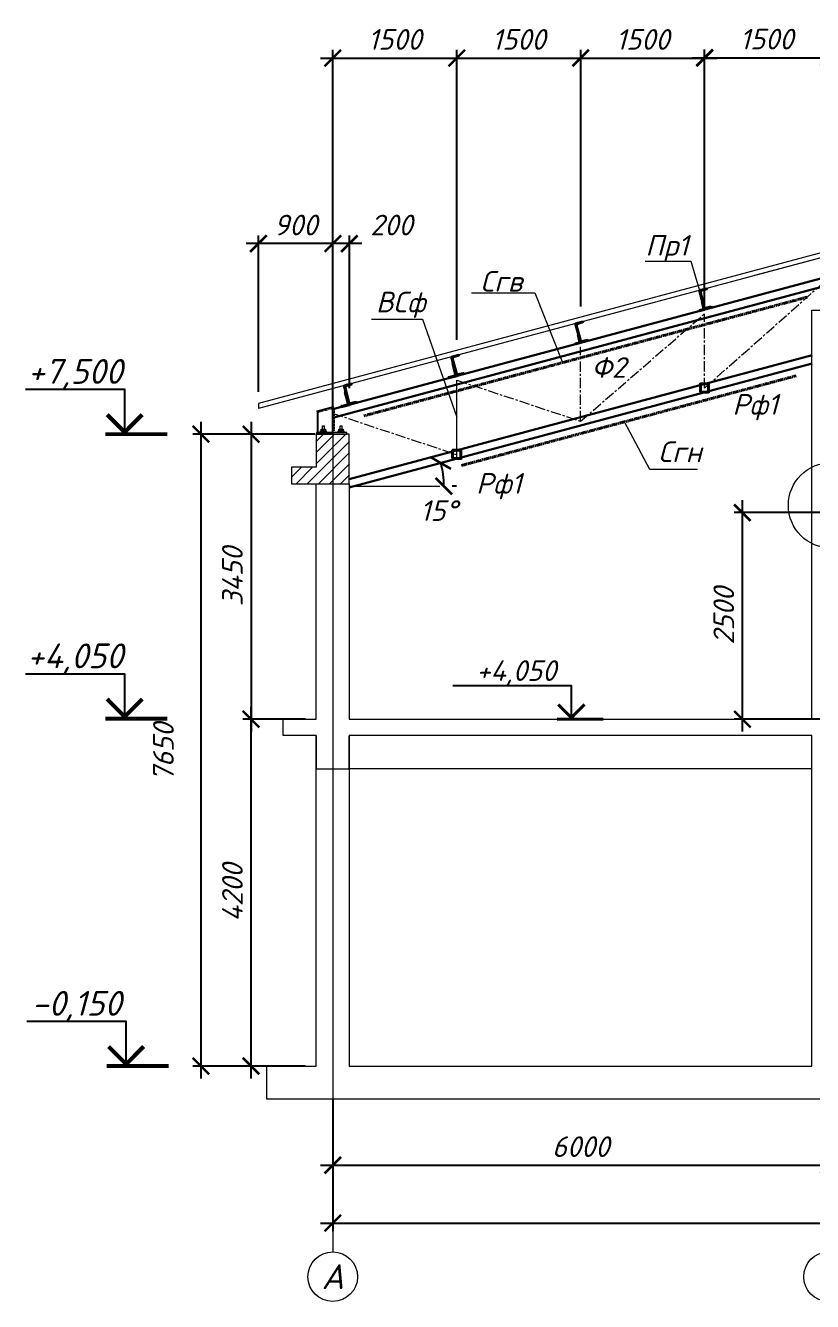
# Model space of a CAD drawing. Header units: millimetres. Extents: x -36573 to 311597, y -155058 to 0.
# Drawn here: x 291636 to 301160, y -123408 to -107961 of the extents above; entities that cross this region are included whole.
import ezdxf

# ---------------------------------------------------------------- set-up
doc = ezdxf.new("R2010")
doc.units = ezdxf.units.MM
doc.header["$MEASUREMENT"] = 0
doc.linetypes.add('CENTERX2', pattern=[4, 2.5, -0.5, 0.5, -0.5])
doc.layers.get('0').update_dxf_attribs({"lineweight": 5})
doc.layers.add('! Профлист', color=7, linetype='Continuous')
doc.layers.add('k_ Отметки', color=251, linetype='Continuous')
for name, color, linetype, lineweight in [('!Прогоны', 7, 'Continuous', 35), ('!Связи покрытия', 84, 'CENTERX2', 40), ('!Фермы', 7, 'Continuous', 40), ('k_ Выноски', 7, 'Continuous', 13), ('k_ Металл', 7, 'Continuous', 30), ('k_ Осевая', 8, 'CENTERX2', 9), ('k_ Осевые размеры', 251, 'Continuous', 5), ('k_ Размеры', 7, 'Continuous', 15), ('k_ Штриховка', 253, 'Continuous', 5), ('Линия Тонкая', 252, 'Continuous', 9), ('Перекр. 0.000_ РАЗМ', 7, 'Continuous', 13), ('сварка', 7, 'Continuous', 13)]:
    doc.layers.add(name, color=color, linetype=linetype, lineweight=lineweight)
doc.styles.add('STEP PR', font='isocpeui.ttf')
doc.dimstyles.new('STEP PR', dxfattribs={"dimscale": 100, "dimtxt": 2.5, "dimasz": 2, "dimexe": 1, "dimexo": 2, "dimgap": 1, "dimtad": 1, "dimdec": 4, "dimlfac": -1, "dimtxsty": 'STEP PR', "dimblk": 'ARCHTICK', "dimcen": 2, "dimdle": 1.5, "dimclrt": 7, "dimadec": 0, "dimazin": 0, "dimtfac": 1, "dimtdec": 4, "dimtmove": 1, "dimatfit": 3, "dimldrblk": 'DOTSMALL', "dimfxl": 1, "dimtolj": 1, "dimtzin": 0, "dimarcsym": 0})

# ---------------------------------------------------------------- blocks, each defined once
blk = doc.blocks.new('_ArchTick')
at = {"color": 0, "linetype": 'ByBlock', "const_width": 0.15}
blk.add_lwpolyline([(-0.5, -0.5), (0.5, 0.5)], dxfattribs=at)
blk = doc.blocks.new('*D3529')
at = {"layer": 'Defpoints', "color": 0, "transparency": 16777216}
for p in [(295355, -120758), (301355, -121408), (301355, -121758)]:
    blk.add_point(p, dxfattribs=at)
at = {"layer": 'k_ Осевые размеры', "color": 0, "lineweight": -2, "transparency": 16777216}
for p, q in [((295355, -120958), (295355, -121858)), ((301355, -121608), (301355, -121858)), ((295205, -121758), (301505, -121758))]:
    blk.add_line(p, q, dxfattribs=at)
at = {"layer": 'k_ Осевые размеры', "color": 0, "lineweight": -2, "transparency": 16777216, "xscale": 200, "yscale": 200, "zscale": 200, "rotation": 180}
blk.add_blockref('_ArchTick', (295355, -121758), dxfattribs=at)
at = {"layer": 'k_ Осевые размеры', "color": 0, "lineweight": -2, "transparency": 16777216, "xscale": 200, "yscale": 200, "zscale": 200}
blk.add_blockref('_ArchTick', (301355, -121758), dxfattribs=at)
at = {"layer": 'k_ Осевые размеры', "color": 7, "transparency": 16777216, "insert": (298355, -121533), "char_height": 250, "attachment_point": 5, "style": 'STEP PR'}
blk.add_mtext('\\A1;6000', dxfattribs=at)
blk = doc.blocks.new('_DotSmall')
at = {"color": 0, "linetype": 'ByBlock', "const_width": 0.5}
blk.add_lwpolyline([(-0.0625, 0, 1), (0.0625, 0, 1)], format="xyb", close=True, dxfattribs=at)
blk = doc.blocks.new('*D3530')
at = {"layer": 'Defpoints', "color": 0, "transparency": 16777216}
for p in [(295355, -120758), (309755, -121361), (309755, -122458)]:
    blk.add_point(p, dxfattribs=at)
at = {"layer": 'k_ Осевые размеры', "color": 0, "lineweight": -2, "transparency": 16777216}
for p, q in [((295355, -120958), (295355, -122558)), ((309755, -121561), (309755, -122558)), ((295205, -122458), (309905, -122458))]:
    blk.add_line(p, q, dxfattribs=at)
at = {"layer": 'k_ Осевые размеры', "color": 0, "lineweight": -2, "transparency": 16777216, "xscale": 200, "yscale": 200, "zscale": 200, "rotation": 180}
blk.add_blockref('_ArchTick', (295355, -122458), dxfattribs=at)
at = {"layer": 'k_ Осевые размеры', "color": 0, "lineweight": -2, "transparency": 16777216, "xscale": 200, "yscale": 200, "zscale": 200}
blk.add_blockref('_ArchTick', (309755, -122458), dxfattribs=at)
at = {"layer": 'k_ Осевые размеры', "color": 7, "transparency": 16777216, "insert": (302555, -122233), "char_height": 250, "attachment_point": 5, "style": 'STEP PR'}
blk.add_mtext('\\A1;14400', dxfattribs=at)
blk = doc.blocks.new('*D3533')
at = {"layer": 'Defpoints', "color": 0, "transparency": 16777216}
for p in [(295340, -112908), (294365, -116358), (295155, -116358)]:
    blk.add_point(p, dxfattribs=at)
at = {"layer": 'Перекр. 0.000_ РАЗМ', "color": 0, "lineweight": -2, "transparency": 16777216}
for p, q in [((294365, -112758), (294365, -116508)), ((295140, -112908), (294265, -112908)), ((294955, -116358), (294265, -116358))]:
    blk.add_line(p, q, dxfattribs=at)
at = {"layer": 'Перекр. 0.000_ РАЗМ', "color": 0, "lineweight": -2, "transparency": 16777216, "xscale": 200, "yscale": 200, "zscale": 200}
for p, rotation in [((294365, -112908), 90), ((294365, -116358), 270)]:
    blk.add_blockref('_ArchTick', p, dxfattribs=dict(at, rotation=rotation))
at = {"layer": 'Перекр. 0.000_ РАЗМ', "color": 7, "transparency": 16777216, "insert": (294140, -114633), "char_height": 250, "attachment_point": 5, "rotation": 90, "style": 'STEP PR'}
blk.add_mtext('\\A1;3450', dxfattribs=at)
blk = doc.blocks.new('*D3534')
at = {"layer": 'Defpoints', "color": 0, "transparency": 16777216}
for p in [(295155, -112908), (293759, -120558), (295053, -120558)]:
    blk.add_point(p, dxfattribs=at)
at = {"layer": 'Перекр. 0.000_ РАЗМ', "color": 0, "lineweight": -2, "transparency": 16777216}
for p, q in [((293759, -112758), (293759, -120708)), ((294955, -112908), (293659, -112908)), ((294853, -120558), (293659, -120558))]:
    blk.add_line(p, q, dxfattribs=at)
at = {"layer": 'Перекр. 0.000_ РАЗМ', "color": 0, "lineweight": -2, "transparency": 16777216, "xscale": 200, "yscale": 200, "zscale": 200}
for p, rotation in [((293759, -112908), 90), ((293759, -120558), 270)]:
    blk.add_blockref('_ArchTick', p, dxfattribs=dict(at, rotation=rotation))
at = {"layer": 'Перекр. 0.000_ РАЗМ', "color": 7, "transparency": 16777216, "insert": (293305, -116758), "char_height": 250, "attachment_point": 5, "rotation": 90, "style": 'STEP PR'}
blk.add_mtext('\\A1;7650', dxfattribs=at)
blk = doc.blocks.new('*D3539')
at = {"layer": 'Defpoints', "color": 0, "transparency": 16777216}
for p in [(300312, -113858), (301555, -113858), (301555, -116358)]:
    blk.add_point(p, dxfattribs=at)
at = {"layer": 'Перекр. 0.000_ РАЗМ', "color": 0, "lineweight": -2, "transparency": 16777216}
for p, q in [((300312, -116508), (300312, -113708)), ((301355, -113858), (300212, -113858)), ((301355, -116358), (300212, -116358))]:
    blk.add_line(p, q, dxfattribs=at)
at = {"layer": 'Перекр. 0.000_ РАЗМ', "color": 0, "lineweight": -2, "transparency": 16777216, "xscale": 200, "yscale": 200, "zscale": 200}
for p, rotation in [((300312, -113858), 90), ((300312, -116358), 270)]:
    blk.add_blockref('_ArchTick', p, dxfattribs=dict(at, rotation=rotation))
at = {"layer": 'Перекр. 0.000_ РАЗМ', "color": 7, "transparency": 16777216, "insert": (300087, -115108), "char_height": 250, "attachment_point": 5, "rotation": 90, "style": 'STEP PR'}
blk.add_mtext('\\A1;2500', dxfattribs=at)
blk = doc.blocks.new('*U815')
for p, q in [((0, 0), (0, 240)), ((0, 240), (90, 240)), ((6, 22), (6, 218)), ((86, 232), (16, 228)), ((90, 240), (90, 236)), ((90, 0), (0, 0)), ((86, 8), (16, 12)), ((90, 4), (90, 0))]:
    blk.add_line(p, q)
for centre, radius, start, end in [((16, 218), 10.5, 92.7024, 180), ((86, 236), 4, 272.7024, 360), ((16, 22), 10.5, 180, 267.2976), ((86, 4), 4, 0, 87.2976)]:
    blk.add_arc(centre, radius, start, end)
blk = doc.blocks.new('*U814')
at = {"color": 0, "linetype": 'ByBlock', "lineweight": -2}
for p, q in [((-9, 22), (-9, 156)), ((0, 160), (-5, 160)), ((0, 0), (0, 160)), ((-100, 0), (-100, 5)), ((-100, 0), (0, 0)), ((-96, 9), (-22, 9))]:
    blk.add_line(p, q, dxfattribs=at)
for centre, radius, start, end in [((-5, 156), 4.3, 89.045, 179.9778), ((-96, 5), 4.3, 90, 180), ((-22, 22), 13, 270, 0)]:
    blk.add_arc(centre, radius, start, end, dxfattribs=at)
blk = doc.blocks.new('*U813')
at = {"color": 0, "linetype": 'ByBlock', "lineweight": -2}
for p, q in [((-63, 0), (-63, 3)), ((-63, 0), (0, 0)), ((-60, 6), (-16, 6)), ((-6, 16), (-6, 97)), ((0, 100), (-3, 100)), ((0, 0), (0, 100))]:
    blk.add_line(p, q, dxfattribs=at)
for centre, radius, start, end in [((-60, 3), 3.3, 90, 180), ((-16, 16), 10, 270, 0), ((-3, 97), 3.3, 89.045, 179.9778)]:
    blk.add_arc(centre, radius, start, end, dxfattribs=at)
blk = doc.blocks.new('*U824')
for points in [[(0, -0.5), (0, 0.5)], [(1, -0.5), (1, 0.5)], [(2, -0.5), (2, 0.5)], [(3, -0.5), (3, 0.5)], [(4, -0.5), (4, 0.5)], [(5, -0.5), (5, 0.5)], [(6, -0.5), (6, 0.5)], [(7, -0.5), (7, 0.5)], [(8, -0.5), (8, 0.5)], [(9, -0.5), (9, 0.5)], [(10, -0.5), (10, 0.5)], [(11, -0.5), (11, 0.5)], [(12, -0.5), (12, 0.5)], [(13, -0.5), (13, 0.5)], [(14, -0.5), (14, 0.5)]]:
    blk.add_lwpolyline(points)
blk = doc.blocks.new('*U806')
for points in [[(0, -0.5), (0, 0.5)], [(1, -0.5), (1, 0.5)], [(2, -0.5), (2, 0.5)], [(3, -0.5), (3, 0.5)], [(4, -0.5), (4, 0.5)], [(5, -0.5), (5, 0.5)], [(6, -0.5), (6, 0.5)], [(7, -0.5), (7, 0.5)]]:
    blk.add_lwpolyline(points)
blk = doc.blocks.new('*D3541')
at = {"layer": 'Defpoints', "color": 0, "transparency": 16777216}
for p in [(294455, -110601), (295355, -112356), (294455, -112597)]:
    blk.add_point(p, dxfattribs=at)
at = {"layer": 'Перекр. 0.000_ РАЗМ', "color": 0, "lineweight": -2, "transparency": 16777216}
for p, q in [((294455, -112397), (294455, -110501)), ((295355, -112156), (295355, -110501)), ((295505, -110601), (294305, -110601))]:
    blk.add_line(p, q, dxfattribs=at)
at = {"layer": 'Перекр. 0.000_ РАЗМ', "color": 0, "lineweight": -2, "transparency": 16777216, "xscale": 200, "yscale": 200, "zscale": 200, "rotation": 180}
blk.add_blockref('_ArchTick', (294455, -110601), dxfattribs=at)
at = {"layer": 'Перекр. 0.000_ РАЗМ', "color": 0, "lineweight": -2, "transparency": 16777216, "xscale": 200, "yscale": 200, "zscale": 200}
blk.add_blockref('_ArchTick', (295355, -110601), dxfattribs=at)
at = {"layer": 'Перекр. 0.000_ РАЗМ', "color": 7, "transparency": 16777216, "insert": (294905, -110376), "char_height": 250, "attachment_point": 5, "style": 'STEP PR'}
blk.add_mtext('\\A1;900', dxfattribs=at)
blk = doc.blocks.new('*D3542')
at = {"layer": 'Defpoints', "color": 0, "transparency": 16777216}
for p in [(296855, -108354), (296855, -111965), (295355, -112825)]:
    blk.add_point(p, dxfattribs=at)
at = {"layer": 'Перекр. 0.000_ РАЗМ', "color": 0, "lineweight": -2, "transparency": 16777216}
for p, q in [((295355, -112625), (295355, -108254)), ((296855, -111765), (296855, -108254)), ((295205, -108354), (297005, -108354))]:
    blk.add_line(p, q, dxfattribs=at)
at = {"layer": 'Перекр. 0.000_ РАЗМ', "color": 0, "lineweight": -2, "transparency": 16777216, "xscale": 200, "yscale": 200, "zscale": 200, "rotation": 180}
blk.add_blockref('_ArchTick', (295355, -108354), dxfattribs=at)
at = {"layer": 'Перекр. 0.000_ РАЗМ', "color": 0, "lineweight": -2, "transparency": 16777216, "xscale": 200, "yscale": 200, "zscale": 200}
blk.add_blockref('_ArchTick', (296855, -108354), dxfattribs=at)
at = {"layer": 'Перекр. 0.000_ РАЗМ', "color": 7, "transparency": 16777216, "insert": (296105, -108129), "char_height": 250, "attachment_point": 5, "style": 'STEP PR'}
blk.add_mtext('\\A1;1500', dxfattribs=at)
blk = doc.blocks.new('*D3543')
at = {"layer": 'Defpoints', "color": 0, "transparency": 16777216}
for p in [(298355, -108354), (298355, -111563), (296855, -111965)]:
    blk.add_point(p, dxfattribs=at)
at = {"layer": 'Перекр. 0.000_ РАЗМ', "color": 0, "lineweight": -2, "transparency": 16777216}
for p, q in [((296855, -111765), (296855, -108254)), ((298355, -111363), (298355, -108254)), ((296705, -108354), (298505, -108354))]:
    blk.add_line(p, q, dxfattribs=at)
at = {"layer": 'Перекр. 0.000_ РАЗМ', "color": 0, "lineweight": -2, "transparency": 16777216, "xscale": 200, "yscale": 200, "zscale": 200, "rotation": 180}
blk.add_blockref('_ArchTick', (296855, -108354), dxfattribs=at)
at = {"layer": 'Перекр. 0.000_ РАЗМ', "color": 0, "lineweight": -2, "transparency": 16777216, "xscale": 200, "yscale": 200, "zscale": 200}
blk.add_blockref('_ArchTick', (298355, -108354), dxfattribs=at)
at = {"layer": 'Перекр. 0.000_ РАЗМ', "color": 7, "transparency": 16777216, "insert": (297605, -108129), "char_height": 250, "attachment_point": 5, "style": 'STEP PR'}
blk.add_mtext('\\A1;1500', dxfattribs=at)
blk = doc.blocks.new('*D3544')
at = {"layer": 'Defpoints', "color": 0, "transparency": 16777216}
for p in [(299855, -108354), (299855, -111161), (298355, -111563)]:
    blk.add_point(p, dxfattribs=at)
at = {"layer": 'Перекр. 0.000_ РАЗМ', "color": 0, "lineweight": -2, "transparency": 16777216}
for p, q in [((298355, -111363), (298355, -108254)), ((299855, -110961), (299855, -108254)), ((298205, -108354), (300005, -108354))]:
    blk.add_line(p, q, dxfattribs=at)
at = {"layer": 'Перекр. 0.000_ РАЗМ', "color": 0, "lineweight": -2, "transparency": 16777216, "xscale": 200, "yscale": 200, "zscale": 200, "rotation": 180}
blk.add_blockref('_ArchTick', (298355, -108354), dxfattribs=at)
at = {"layer": 'Перекр. 0.000_ РАЗМ', "color": 0, "lineweight": -2, "transparency": 16777216, "xscale": 200, "yscale": 200, "zscale": 200}
blk.add_blockref('_ArchTick', (299855, -108354), dxfattribs=at)
at = {"layer": 'Перекр. 0.000_ РАЗМ', "color": 7, "transparency": 16777216, "insert": (299105, -108129), "char_height": 250, "attachment_point": 5, "style": 'STEP PR'}
blk.add_mtext('\\A1;1500', dxfattribs=at)
blk = doc.blocks.new('*D3549')
at = {"layer": 'Defpoints', "color": 0, "transparency": 16777216}
for p in [(295355, -110601), (295355, -112542), (295555, -112550)]:
    blk.add_point(p, dxfattribs=at)
at = {"layer": 'Перекр. 0.000_ РАЗМ', "color": 0, "lineweight": -2, "transparency": 16777216}
for p, q in [((295355, -112342), (295355, -110501)), ((295555, -112350), (295555, -110501)), ((295705, -110601), (295205, -110601))]:
    blk.add_line(p, q, dxfattribs=at)
at = {"layer": 'Перекр. 0.000_ РАЗМ', "color": 0, "lineweight": -2, "transparency": 16777216, "xscale": 200, "yscale": 200, "zscale": 200, "rotation": 180}
blk.add_blockref('_ArchTick', (295355, -110601), dxfattribs=at)
at = {"layer": 'Перекр. 0.000_ РАЗМ', "color": 0, "lineweight": -2, "transparency": 16777216, "xscale": 200, "yscale": 200, "zscale": 200}
blk.add_blockref('_ArchTick', (295555, -110601), dxfattribs=at)
at = {"layer": 'Перекр. 0.000_ РАЗМ', "color": 7, "transparency": 16777216, "insert": (296064, -110376), "char_height": 250, "attachment_point": 5, "style": 'STEP PR'}
blk.add_mtext('\\A1;200', dxfattribs=at)
blk = doc.blocks.new('*D3550')
at = {"layer": 'Defpoints', "color": 0, "transparency": 16777216}
for p in [(301156, -112054), (296683, -113350), (295555, -113537), (295555, -113554), (296650, -113538)]:
    blk.add_point(p, dxfattribs=at)
at = {"layer": 'Перекр. 0.000_ РАЗМ', "color": 0, "lineweight": -2, "transparency": 16777216}
blk.add_line((296850, -113538), (296799, -113538), dxfattribs=at)
blk.add_arc((295620, -113537), 1080, 359.9586, 15, dxfattribs=at)
at = {"layer": 'Перекр. 0.000_ РАЗМ', "color": 0, "lineweight": -2, "transparency": 16777216, "xscale": 200, "yscale": 200, "zscale": 200}
for p, rotation in [((296663, -113258), 104.9999999999996), ((296699, -113538), 269.9586303006263)]:
    blk.add_blockref('_ArchTick', p, dxfattribs=dict(at, rotation=rotation))
at = {"layer": 'Перекр. 0.000_ РАЗМ', "color": 7, "transparency": 16777216, "insert": (296636, -113833), "char_height": 250, "attachment_point": 5, "style": 'STEP PR'}
blk.add_mtext('\\A1;15°', dxfattribs=at)
blk = doc.blocks.new('*D3551')
at = {"layer": 'Defpoints', "color": 0, "transparency": 16777216}
for p in [(294455, -110601), (295355, -112356), (294455, -112597)]:
    blk.add_point(p, dxfattribs=at)
at = {"layer": 'Перекр. 0.000_ РАЗМ', "color": 0, "lineweight": -2, "transparency": 16777216}
for p, q in [((294455, -112397), (294455, -110501)), ((295355, -112156), (295355, -110501)), ((295505, -110601), (294305, -110601))]:
    blk.add_line(p, q, dxfattribs=at)
at = {"layer": 'Перекр. 0.000_ РАЗМ', "color": 0, "lineweight": -2, "transparency": 16777216, "xscale": 200, "yscale": 200, "zscale": 200, "rotation": 180}
blk.add_blockref('_ArchTick', (294455, -110601), dxfattribs=at)
at = {"layer": 'Перекр. 0.000_ РАЗМ', "color": 0, "lineweight": -2, "transparency": 16777216, "xscale": 200, "yscale": 200, "zscale": 200}
blk.add_blockref('_ArchTick', (295355, -110601), dxfattribs=at)
at = {"layer": 'Перекр. 0.000_ РАЗМ', "color": 7, "transparency": 16777216, "insert": (294905, -110376), "char_height": 250, "attachment_point": 5, "style": 'STEP PR'}
blk.add_mtext('\\A1;900', dxfattribs=at)
blk = doc.blocks.new('*D3552')
at = {"layer": 'Defpoints', "color": 0, "transparency": 16777216}
for p in [(301355, -108350), (301355, -111157), (299855, -111559)]:
    blk.add_point(p, dxfattribs=at)
at = {"layer": 'Перекр. 0.000_ РАЗМ', "color": 0, "lineweight": -2, "transparency": 16777216}
for p, q in [((299855, -111359), (299855, -108250)), ((301355, -110957), (301355, -108250)), ((299705, -108350), (301505, -108350))]:
    blk.add_line(p, q, dxfattribs=at)
at = {"layer": 'Перекр. 0.000_ РАЗМ', "color": 0, "lineweight": -2, "transparency": 16777216, "xscale": 200, "yscale": 200, "zscale": 200, "rotation": 180}
blk.add_blockref('_ArchTick', (299855, -108350), dxfattribs=at)
at = {"layer": 'Перекр. 0.000_ РАЗМ', "color": 0, "lineweight": -2, "transparency": 16777216, "xscale": 200, "yscale": 200, "zscale": 200}
blk.add_blockref('_ArchTick', (301355, -108350), dxfattribs=at)
at = {"layer": 'Перекр. 0.000_ РАЗМ', "color": 7, "transparency": 16777216, "insert": (300605, -108125), "char_height": 250, "attachment_point": 5, "style": 'STEP PR'}
blk.add_mtext('\\A1;1500', dxfattribs=at)
blk = doc.blocks.new('*U3517')
blk.add_lwpolyline([(2.82, 0.23), (2.82, 5.39), (-16.3, 5.39)])
at = {"const_width": 0.5}
blk.add_lwpolyline([(4.94, 2.36), (2.82, 0.23), (0.7, 2.36)], dxfattribs=at)
blk.add_lwpolyline([(0.48, 0, 0.469, 0.469, 0), (7.98, 0, 0.469, 0.469, 0), (7.98, 0, 0, 0.75, 0), (7.98, 0, 0, 0, 0), (7.98, 0, 0, 0, 0)], format="xyseb")
blk = doc.blocks.new('*D3555')
at = {"layer": 'Defpoints', "color": 0, "transparency": 16777216}
for p in [(294365, -116358), (295225, -116358), (295221, -120558)]:
    blk.add_point(p, dxfattribs=at)
at = {"layer": 'k_ Размеры', "color": 0, "lineweight": -2, "transparency": 16777216}
for p, q in [((294365, -120708), (294365, -116208)), ((295025, -116358), (294265, -116358)), ((295021, -120558), (294265, -120558))]:
    blk.add_line(p, q, dxfattribs=at)
at = {"layer": 'k_ Размеры', "color": 0, "lineweight": -2, "transparency": 16777216, "xscale": 200, "yscale": 200, "zscale": 200}
for p, rotation in [((294365, -116358), 90), ((294365, -120558), 270)]:
    blk.add_blockref('_ArchTick', p, dxfattribs=dict(at, rotation=rotation))
at = {"layer": 'k_ Размеры', "color": 7, "transparency": 16777216, "insert": (294140, -118458), "char_height": 250, "attachment_point": 5, "rotation": 90, "style": 'STEP PR'}
blk.add_mtext('\\A1;4200', dxfattribs=at)
blk = doc.blocks.new('*U3518')
blk.add_lwpolyline([(2.82, 0.23), (2.82, 5.39), (-9.18, 5.39)])
at = {"const_width": 0.5}
blk.add_lwpolyline([(4.94, 2.36), (2.82, 0.23), (0.7, 2.36)], dxfattribs=at)
blk.add_lwpolyline([(0.48, 0, 0.469, 0.469, 0), (7.98, 0, 0.469, 0.469, 0), (7.98, 0, 0, 0.75, 0), (7.98, 0, 0, 0, 0), (7.98, 0, 0, 0, 0)], format="xyseb")

msp = doc.modelspace()

# ---------------------------------------------------------------- hatches: boundary and pattern name
at = {"layer": 'k_ Металл', "lineweight": 30, "ltscale": 200}
msp.add_hatch(color=5, dxfattribs=at).paths.add_polyline_path([(295178.83916, -112647.42606), (295196.33086, -112625.86692), (295179.32997, -112630.37113)])
at = {"layer": 'k_ Штриховка', "linetype": 'Continuous', "ltscale": 100, "true_color": 0x6b6b6b}
h = msp.add_hatch(dxfattribs=at)
h.set_pattern_fill('ANSI31', color=251, scale=30)
h.set_pattern_definition([(45, (162528.92, -83167.22), (-67.35192, 67.35192), [])])
h.paths.add_polyline_path([(295157.14019, -112907.66006), (295557.14019, -112907.66006), (295557.14019, -113507.66006), (295157.14019, -113507.66006), (294856.83951, -113507.66006), (294856.83951, -113307.66006), (295156.83951, -113307.66006)])

# ---------------------------------------------------------------- linework, layer by layer
at = {"layer": '! Профлист', "linetype": 'Continuous', "lineweight": 13, "ltscale": 5}
for p, q in [((307354.66423, -109078.49444), (294454.66423, -112535.1292)), ((307354.66423, -109140.61112), (294454.66423, -112597.24588)), ((307289.85661, -109158.01868), (300457.32605, -110988.83749))]:
    msp.add_line(p, q, dxfattribs=at)
msp.add_lwpolyline([(294454.66423, -112535.1292), (294454.66423, -112597.24588)], dxfattribs=at)
msp.add_lwpolyline([(294454.66423, -112535.1292), (294454.66423, -112597.24588)], dxfattribs=at)
at = {"layer": '!Связи покрытия', "lineweight": 40, "ltscale": 5}
msp.add_line((295731.66028, -112685.82279), (301094.33279, -111248.89902), dxfattribs=at)
msp.add_lwpolyline([(300961.11532, -112201.86226), (296904.20908, -113288.90701)], dxfattribs=at)
at = {"layer": '!Фермы', "lineweight": 30}
for p, q in [((295340.91714, -112608.21498), (301304.66423, -111010.23377)), ((295368.41132, -112704.36107), (301318.41132, -111110.06337)), ((295554.66423, -113450.94162), (301155.78281, -111950.12642)), ((295554.66423, -113554.45475), (301155.75653, -112053.64659))]:
    msp.add_line(p, q, dxfattribs=at)
at = {"layer": '!Фермы', "ltscale": 100}
for points in [[(299803.22662, -112399.21048), (299903.22622, -112399.21048), (299903.22622, -112299.21088), (299803.22662, -112299.21088)], [(299803.27154, -112399.19844), (299903.27114, -112399.19844), (299903.27114, -112299.19884), (299803.27154, -112299.19884)], [(296804.66443, -113202.67279), (296904.66403, -113202.67279), (296904.66403, -113102.67319), (296804.66443, -113102.67319)]]:
    msp.add_lwpolyline(points, close=True, dxfattribs=at)
for p, q in [((295241.28259, -112886.07154), (295241.28259, -112871.07154)), ((295455.46699, -112886.07154), (295455.46699, -112871.07154))]:
    msp.add_line(p, q)
at = {"layer": 'k_ Выноски', "linetype": 'Continuous', "ltscale": 100}
for points in [[(299135.9026, -110814.8086), (299687.95887, -110814.8086), (299793.41654, -111166.69419)], [(295554.66423, -113536.95266), (296650.10484, -113537.74361)]]:
    msp.add_lwpolyline(points, dxfattribs=at)
at = {"layer": 'k_ Выноски'}
for points in [[(297031.66753, -111196.81281), (297799.6655, -111196.81281), (298135.96734, -112041.59065)], [(295821.95746, -111515.0289), (296439.08859, -111515.0289), (296855.03903, -112703.47443)], [(299767.86781, -113334.7557), (299192.82689, -113334.7557), (298886.06907, -112757.86923)]]:
    msp.add_lwpolyline(points, dxfattribs=at)
at = {"layer": 'k_ Выноски', "linetype": 'Continuous', "ltscale": 100}
msp.add_circle((301386.09858, -113769.5868), 517.69883, dxfattribs=at)
at = {"layer": 'k_ Металл', "color": 5, "lineweight": 25, "ltscale": 200}
msp.add_line((295178.83916, -112647.42606), (295196.33086, -112625.86692), dxfattribs=at)
at = {"layer": 'k_ Осевая', "ltscale": 50}
for p, q in [((299854.66423, -112350.51666), (301304.66423, -111061.99033)), ((298354.66403, -112751.60088), (299854.66403, -111449.6771)), ((299854.66403, -112349.6771), (299854.66403, -111449.6771)), ((298354.66403, -112751.60088), (298354.66403, -111851.60088)), ((296855.03903, -113153.52467), (296855.03903, -112253.42419)), ((296855.03903, -112253.42419), (298354.66403, -112751.60088)), ((295354.66423, -112656.28803), (296854.66423, -113154.36424))]:
    msp.add_line(p, q, dxfattribs=at)
at = {"layer": 'k_ Осевая', "ltscale": 2}
msp.add_lwpolyline([(296855.2987, -113186.93306), (296854.02977, -112254.23791)], dxfattribs=at)
at = {"layer": 'k_ Осевая', "ltscale": 5}
for points in [[(295354.66423, -112557.66006), (295354.66423, -122807.66006)], [(295354.66423, -112707.66006), (295354.66423, -122807.66006)]]:
    msp.add_lwpolyline(points, dxfattribs=at)
at = {"layer": 'k_ Осевая', "linetype": 'ByBlock', "ltscale": 10}
for centre in [(295354.66423, -123107.66006), (301354.66423, -123107.66006)]:
    msp.add_circle(centre, 300, dxfattribs=at)
at = {"layer": 'Линия Тонкая'}
for p, q in [((295350.77132, -112886.07154), (295350.77132, -112583.84115)), ((295178.83916, -112886.07154), (295178.83916, -112630.62669)), ((295230.17214, -112866.07154), (295230.17214, -112806.07154)), ((295230.17214, -112806.07154), (295252.40343, -112806.07154)), ((295252.40343, -112866.07154), (295252.40343, -112806.07154)), ((295444.35654, -112866.07154), (295444.35654, -112806.07154)), ((295444.35654, -112806.07154), (295466.58783, -112806.07154)), ((295466.58783, -112866.07154), (295466.58783, -112806.07154))]:
    msp.add_line(p, q, dxfattribs=at)
for points in [[(310154.66423, -120957.66006), (294554.66423, -120957.66006), (294554.66423, -120557.66006), (295154.66423, -120557.66006), (295154.66423, -116557.66006), (294754.66423, -116557.66006), (294754.66423, -116357.66006), (295154.66423, -116357.66006), (295154.66423, -113507.66006), (295554.66423, -113507.66006), (295554.66423, -116357.66006), (301154.66423, -116357.66006), (301154.66423, -111407.66006), (301554.66423, -111407.66006)], [(295165.07766, -112634.37142), (295165.07766, -112624.37142), (295360.59258, -112571.16862), (295360.59258, -112581.16862), (295165.07766, -112634.37142)], [(295165.07766, -112634.37142), (295360.59258, -112581.16862)], [(295154.66423, -116557.66006), (295154.66423, -116957.66006), (295554.66423, -116958.2878), (295554.66423, -116558.2878)]]:
    msp.add_lwpolyline(points, dxfattribs=at)
for points in [[(295165.07766, -112886.07154), (295360.59258, -112886.07154), (295360.59258, -112581.16862), (295165.07766, -112634.37142)], [(295155.77286, -112907.66006), (295526.04065, -112907.66006), (295526.04065, -112887.66006), (295155.77286, -112887.66006)], [(295275.28232, -112886.07154), (295207.29325, -112886.07154), (295207.29325, -112866.07154), (295275.28232, -112866.07154)], [(295265.28232, -112866.07154), (295215.28232, -112866.07154), (295215.28232, -112846.07154), (295265.28232, -112846.07154)], [(295489.46672, -112886.07154), (295421.47765, -112886.07154), (295421.47765, -112866.07154), (295489.46672, -112866.07154)], [(295479.46672, -112866.07154), (295429.46672, -112866.07154), (295429.46672, -112846.07154), (295479.46672, -112846.07154)], [(295554.66423, -120557.66006), (301154.66423, -120557.66006), (301154.66423, -116557.66006), (295554.66423, -116557.66006)], [(295554.66423, -120558.2878), (301154.66423, -120558.2878), (301154.66423, -116958.2878), (295554.66423, -116958.2878)]]:
    msp.add_lwpolyline(points, close=True, dxfattribs=at)
at = {"layer": 'Линия Тонкая', "linetype": 'Continuous', "ltscale": 100}
msp.add_lwpolyline([(295154.66423, -112907.66006), (295154.66423, -113307.66006), (294854.66423, -113307.66006), (294854.66423, -113507.66006), (295154.66423, -113507.66006), (295554.66423, -113507.66006), (295554.36356, -112907.66006), (295154.66423, -112907.66006)], dxfattribs=at)

# ---------------------------------------------------------------- block references
at = {"layer": '!Прогоны', "rotation": 15}
for name, p in [('*U815', (299855.32593, -111397.74318)), ('*U813', (299855.32593, -111397.74318)), ('*U815', (298355.32593, -111799.66696)), ('*U813', (298355.32593, -111799.66696)), ('*U815', (296855.32593, -112201.59075)), ('*U814', (296855.32593, -112201.59075)), ('*U815', (295554.66423, -112550.94162)), ('*U814', (295554.66423, -112550.94162))]:
    msp.add_blockref(name, p, dxfattribs=at)
at = {"layer": 'k_ Отметки', "linetype": 'ByBlock'}
for name, p, xscale, yscale, zscale in [('*U3518', (292553.89909, -112907.66006), 100, 100, 100), ('*U3518', (292553.89909, -116350.85047), 100, 100, 100), ('*U3517', (298031.69672, -116357.66006), 75, 75, 75), ('*U3518', (292571.39235, -120557.66006), 100, 100, 100)]:
    msp.add_blockref(name, p, dxfattribs=dict(at, xscale=xscale, yscale=yscale, zscale=zscale))
at = {"layer": 'сварка', "xscale": 18, "yscale": 18, "zscale": 18}
for name, p, rotation in [('*U806', (295198.57071, -112634.58468), 15.22253172593851), ('*U824', (295369.59258, -112862.46613), 90)]:
    msp.add_blockref(name, p, dxfattribs=dict(at, rotation=rotation))

# ---------------------------------------------------------------- texts
at = {"layer": 'k_ Выноски', "char_height": 250, "attachment_point": 5, "style": 'STEP PR'}
for s, insert in [('\\A1;{\\fISOCPEUR|b1|i1|c204|p34;Пр1}', (299398.55253, -110655.33736)), ('\\A1;{\\fISOCPEUR|b1|i1|c204|p34;Сгв}', (297394.72134, -111057.2644)), ('\\A1;{\\fISOCPEUR|b1|i1|c204|p34;ВСф}', (296175.92429, -111341.53904)), ('\\A1;{\\fISOCPEUR|b1|i1|c204|p34;Ф2}', (298693.85932, -112100.63899)), ('\\A1;{\\fISOCPEUR|b1|i1|c204|p34;Рф1}', (300466.82822, -112580.8235)), ('\\A1;{\\fISOCPEUR|b1|i1|c204|p34;Сгн}', (299556.9985, -113120.51722)), ('\\A1;{\\fISOCPEUR|b1|i1|c204|p34;Рф1}', (297364.71633, -113536.95266))]:
    msp.add_mtext(s, dxfattribs=dict(at, insert=insert))
at = {"layer": 'k_ Осевая', "linetype": 'ByBlock', "insert": (295354.66423, -123107.66006), "char_height": 300, "width": 484.8732214, "attachment_point": 5, "style": 'STEP PR'}
msp.add_mtext('А', dxfattribs=at)
at = {"layer": 'k_ Отметки', "linetype": 'ByBlock', "attachment_point": 8, "style": 'STEP PR'}
for s, insert, char_height, width in [('+7,500', (292236.0007, -112368.4184), 300, 1088.0962588), ('+4,050', (292236.0007, -115811.60881), 300, 1088.0962588), ('+4,050', (297575.37746, -115953.22881), 250, 1318.9045561), ('-0,150', (292253.49396, -120018.4184), 300, 1088.0962588)]:
    msp.add_mtext(s, dxfattribs=dict(at, insert=insert, char_height=char_height, width=width))

# ---------------------------------------------------------------- dimensions: what is measured, and where the dimension line sits
at = {"layer": 'k_ Осевые размеры'}
for base, p2, picture, middle in [((301354.66423, -121757.66006), (301354.66423, -121407.66006), '*D3529', (298354.66423, -121532.66006)), ((309754.66423, -122457.66006), (309754.66423, -121361.2641), '*D3530', (302554.66423, -122232.66006))]:
    dim = msp.add_linear_dim(base=base, p1=(295354.66423, -120757.66006), p2=p2, dimstyle='STEP PR', dxfattribs=at)
    dim.commit()
    dim.dimension.update_dxf_attribs({"geometry": picture, "text_midpoint": middle})
at = {"layer": 'k_ Размеры'}
dim = msp.add_linear_dim(base=(294364.87129, -116357.66006), p1=(295221.24526, -120557.66006), p2=(295224.66423, -116357.66006), angle=90, dimstyle='STEP PR', dxfattribs=at)
dim.commit()
dim.dimension.update_dxf_attribs({"geometry": '*D3555', "text_midpoint": (294139.87129, -118457.66006)})
at = {"layer": 'Перекр. 0.000_ РАЗМ'}
for base, p1, p2, picture, middle in [((296854.66423, -108353.62429), (295354.66423, -112825.10865), (296854.66423, -111964.55984), '*D3542', (296104.66423, -108128.62429)), ((298354.66423, -108353.62429), (296854.66423, -111964.55984), (298354.66423, -111562.62557), '*D3543', (297604.66423, -108128.62429)), ((299854.66423, -108353.62429), (298354.66423, -111562.62557), (299854.66423, -111160.69129), '*D3544', (299104.66423, -108128.62429)), ((301354.66423, -108349.66848), (299854.66423, -111558.66976), (301354.66423, -111156.73549), '*D3552', (300604.66423, -108124.66848)), ((294454.66423, -110601.44274), (295354.66423, -112356.08531), (294454.66423, -112597.24588), '*D3541', (294904.66423, -110376.44274)), ((294454.66423, -110601.44274), (295354.66423, -112356.08531), (294454.66423, -112597.24588), '*D3551', (294904.66423, -110376.44274))]:
    dim = msp.add_linear_dim(base=base, p1=p1, p2=p2, dimstyle='STEP PR', dxfattribs=at)
    dim.commit()
    dim.dimension.update_dxf_attribs({"geometry": picture, "text_midpoint": middle})
dim = msp.add_linear_dim(base=(295354.66423, -110601.44274), p1=(295554.66423, -112550.102), p2=(295354.66423, -112542.4068), dimstyle='STEP PR', dxfattribs=at)
dim.commit()
dim.dimension.update_dxf_attribs({"geometry": '*D3549', "text_midpoint": (296063.94082, -110601.44274), "dimtype": 160})
dim = msp.add_angular_dim_2l(base=(296683.07635, -113349.78054), line1=((295554.66423, -113536.95266), (296650.10484, -113537.74361)), line2=((295554.66423, -113554.45475), (301155.75653, -112053.64659)), dimstyle='STEP PR', dxfattribs=at)
dim.commit()
dim.dimension.update_dxf_attribs({"geometry": '*D3550', "text_midpoint": (296636.11534, -113833.07863), "dimtype": 162})
dim = msp.add_linear_dim(base=(293758.64646, -120557.66006), p1=(295154.66423, -112907.66006), p2=(295052.65437, -120557.66006), angle=90, dimstyle='STEP PR', dxfattribs=at)
dim.commit()
dim.dimension.update_dxf_attribs({"geometry": '*D3534', "text_midpoint": (293532.03662, -116757.66006), "dimtype": 160})
for base, p1, p2, picture, middle in [((294364.87129, -116357.66006), (295339.79813, -112907.66006), (295154.66423, -116357.66006), '*D3533', (294139.87129, -114632.66006)), ((300311.87949, -113857.66006), (301554.66423, -116357.66006), (301554.66423, -113857.66006), '*D3539', (300086.87949, -115107.66006))]:
    dim = msp.add_linear_dim(base=base, p1=p1, p2=p2, angle=90, dimstyle='STEP PR', dxfattribs=at)
    dim.commit()
    dim.dimension.update_dxf_attribs({"geometry": picture, "text_midpoint": middle})

doc.saveas('drawing.dxf')
